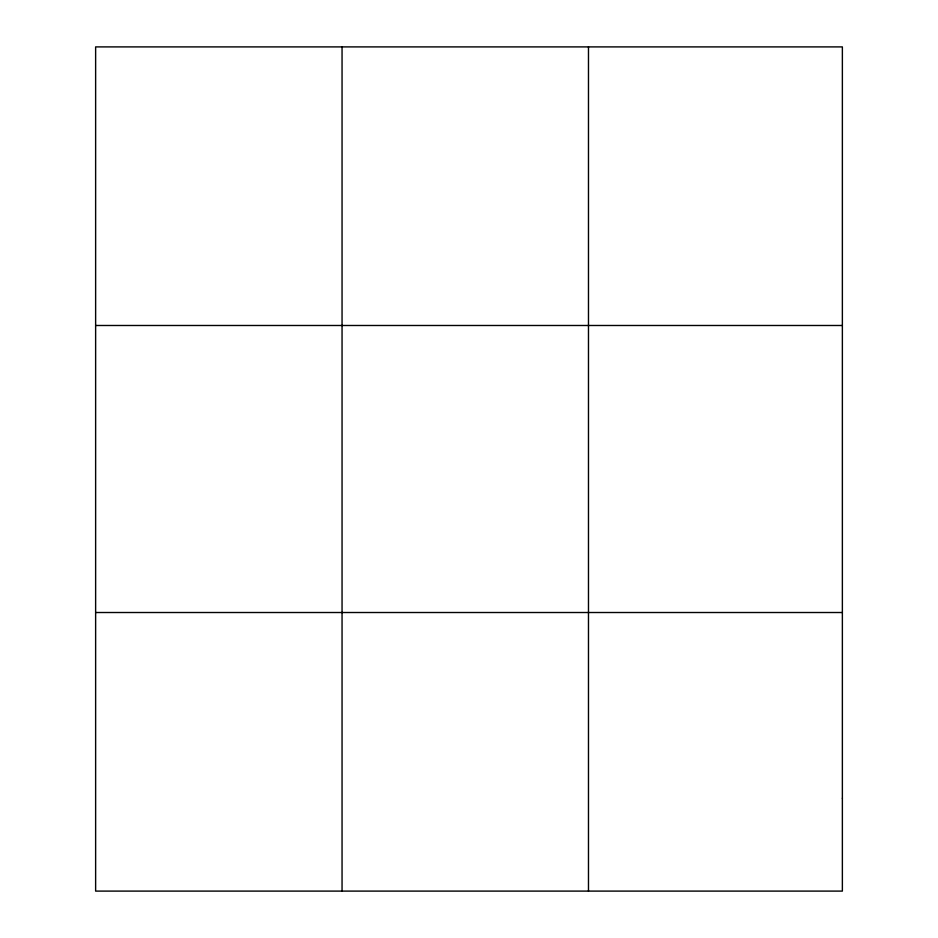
<?xml version="1.0" encoding="UTF-8"?>
<svg xmlns="http://www.w3.org/2000/svg" width="938" height="938" viewBox="0 0 938 938"><rect width="100%" height="100%" fill="white"/><g stroke="black" fill="none" stroke-linecap="round" stroke-linejoin="round"><path stroke-width="1.41" d="M342.053 891.1L342.053 46.9M588.478 891.1L588.478 46.9M95.629 325.486L842.371 325.486M95.629 612.514L842.371 612.514M842.371 798.238L842.371 891.1L95.629 891.1L95.629 46.9L842.371 46.9L842.371 798.238"/></g></svg>
